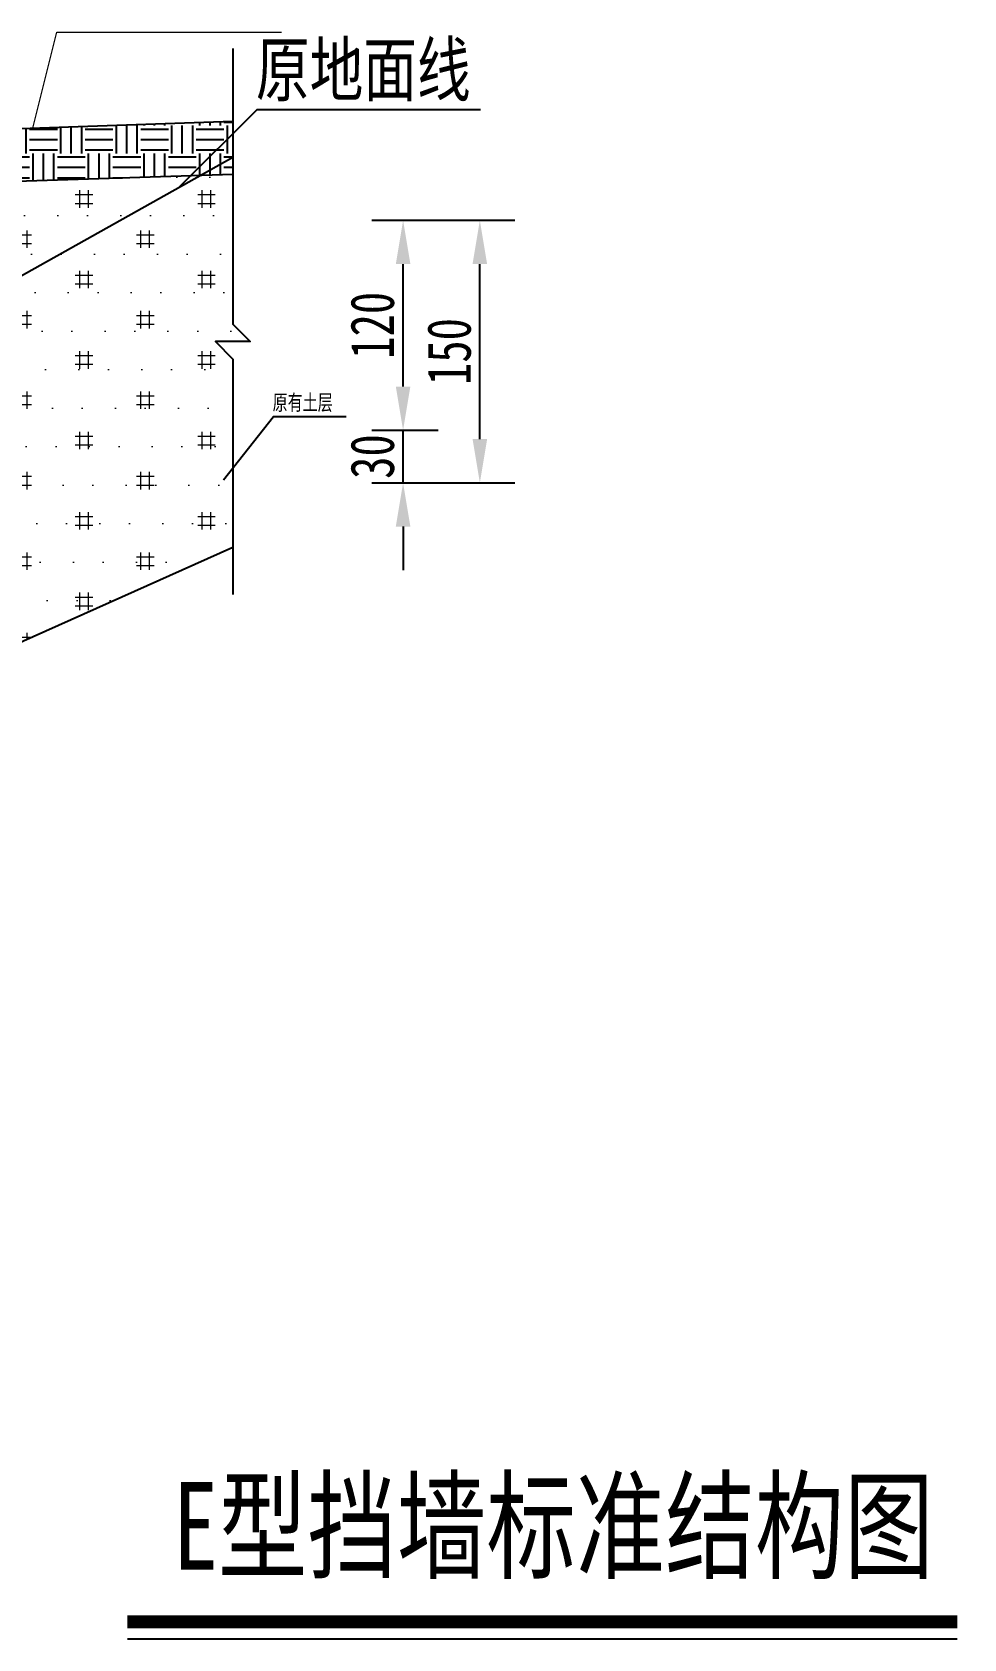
# Model space of a CAD drawing. Extents: x 4283 to 40403, y 1134 to 1764.
# Drawn here: x 4521 to 4574.3, y 1285.7 to 1377.6 of the extents above; entities that cross this region are included whole.
import ezdxf
from ezdxf.enums import TextEntityAlignment as Align

# ---------------------------------------------------------------- set-up
doc = ezdxf.new("R2010")
doc.units = 0
doc.linetypes.add('HIDDEN', pattern=[9.525, 6.35, -3.175])
for name, color, linetype, lineweight in [('0-图案填充 0.09', 8, 'Continuous', 9), ('0-文字 0.15', 7, 'Continuous', 15), ('0-标注 0.09', 4, 'Continuous', 9)]:
    doc.layers.add(name, color=color, linetype=linetype, lineweight=lineweight)
doc.layers.add('THIN', color=7, linetype='Continuous')
doc.styles.add('0-仿宋国标', font='', dxfattribs={"width": 0.75})
doc.styles.add('WMF-宋体0', font='', dxfattribs={"width": 0.707})
doc.styles.get('0-仿宋国标').set_extended_font_data('仿宋_GB2312')
doc.styles.get('WMF-宋体0').set_extended_font_data('NSimSun')
doc.dimstyles.new('@100', dxfattribs={"dimtxt": 2.5, "dimasz": 2.5, "dimexe": 2, "dimexo": 0.6, "dimgap": 0.5, "dimtad": 1, "dimdec": 0, "dimlfac": 10, "dimdsep": 46, "dimtxsty": '0-仿宋国标', "dimcen": 3.5, "dimclrd": 4, "dimclre": 4, "dimclrt": 4, "dimazin": 0, "dimtfac": 1, "dimtdec": 0, "dimtmove": 0, "dimatfit": 3, "dimfxl": 3, "dimfxlon": 1, "dimarcsym": 0})

# ---------------------------------------------------------------- blocks, each defined once
blk = doc.blocks.new('*D71')
at = {"layer": '0-标注 0.09', "color": 4, "lineweight": -2, "transparency": 16777216}
for p, q in [((4542.205, 1357.326), (4542.205, 1359.826)), ((4540.416, 1354.826), (4544.205, 1354.826)), ((4542.205, 1351.826), (4542.205, 1354.826)), ((4540.416, 1351.826), (4544.205, 1351.826)), ((4542.205, 1349.326), (4542.205, 1346.826))]:
    blk.add_line(p, q, dxfattribs=at)
at = {"layer": '0-标注 0.09', "color": 4, "transparency": 16777216}
for points in [[(4541.789, 1357.326), (4542.622, 1357.326), (4542.205, 1354.826)], [(4541.789, 1349.326), (4542.622, 1349.326), (4542.205, 1351.826)]]:
    blk.add_solid(points, dxfattribs=at)
at = {"layer": 'Defpoints', "color": 0}
for p in [(4539.816, 1354.826), (4542.205, 1354.826), (4539.816, 1351.826)]:
    blk.add_point(p, dxfattribs=at)
at = {"layer": '0-标注 0.09', "color": 4, "transparency": 16777216, "insert": (4540.455, 1353.326), "char_height": 2.5, "attachment_point": 5, "rotation": 90, "style": '0-仿宋国标'}
blk.add_mtext('30', dxfattribs=at)
blk = doc.blocks.new('*D72')
at = {"layer": '0-标注 0.09', "color": 4, "lineweight": -2, "transparency": 16777216}
for p, q in [((4540.416, 1366.826), (4544.205, 1366.826)), ((4542.205, 1357.326), (4542.205, 1364.326)), ((4540.416, 1354.826), (4544.205, 1354.826))]:
    blk.add_line(p, q, dxfattribs=at)
at = {"layer": '0-标注 0.09', "color": 4, "transparency": 16777216}
for points in [[(4541.789, 1364.326), (4542.622, 1364.326), (4542.205, 1366.826)], [(4541.789, 1357.326), (4542.622, 1357.326), (4542.205, 1354.826)]]:
    blk.add_solid(points, dxfattribs=at)
at = {"layer": 'Defpoints', "color": 0}
for p in [(4539.816, 1366.826), (4542.205, 1366.826), (4539.816, 1354.826)]:
    blk.add_point(p, dxfattribs=at)
at = {"layer": '0-标注 0.09', "color": 4, "transparency": 16777216, "insert": (4540.455, 1360.826), "char_height": 2.5, "attachment_point": 5, "rotation": 90, "style": '0-仿宋国标'}
blk.add_mtext('120', dxfattribs=at)
blk = doc.blocks.new('*D73')
at = {"layer": '0-标注 0.09', "color": 4, "lineweight": -2, "transparency": 16777216}
for p, q in [((4543.594, 1366.826), (4548.594, 1366.826)), ((4546.594, 1354.326), (4546.594, 1364.326)), ((4543.594, 1351.826), (4548.594, 1351.826))]:
    blk.add_line(p, q, dxfattribs=at)
at = {"layer": '0-标注 0.09', "color": 4, "transparency": 16777216}
for points in [[(4546.177, 1364.326), (4547.011, 1364.326), (4546.594, 1366.826)], [(4546.177, 1354.326), (4547.011, 1354.326), (4546.594, 1351.826)]]:
    blk.add_solid(points, dxfattribs=at)
at = {"layer": 'Defpoints', "color": 0}
for p in [(4539.816, 1366.826), (4546.594, 1366.826), (4539.816, 1351.826)]:
    blk.add_point(p, dxfattribs=at)
at = {"layer": '0-标注 0.09', "color": 4, "transparency": 16777216, "insert": (4544.844, 1359.326), "char_height": 2.5, "attachment_point": 5, "rotation": 90, "style": '0-仿宋国标'}
blk.add_mtext('150', dxfattribs=at)

msp = doc.modelspace()

# ---------------------------------------------------------------- hatches: boundary and pattern name
h = msp.add_hatch()
h.set_pattern_fill('EARTH', color=2, scale=0.25, style=0)
h.set_pattern_definition([(0, (4535.1369, 1029.5337), (1.5875, 1.5875), [1.5875, -1.5875]), (0, (4535.1369, 1030.129), (1.5875, 1.5875), [1.5875, -1.5875]), (0, (4535.1369, 1030.7243), (1.5875, 1.5875), [1.5875, -1.5875]), (90, (4535.3354, 1030.9228), (-1.5875, 1.5875), [1.5875, -1.5875]), (90, (4535.9307, 1030.9228), (-1.5875, 1.5875), [1.5875, -1.5875]), (90, (4536.526, 1030.9228), (-1.5875, 1.5875), [1.5875, -1.5875])])
h.paths.add_polyline_path([(4532.47, 1371.064), (4532.47, 1372.489), (4513.118, 1371.826), (4510.032, 1368.74), (4530.621, 1369.404), (4531.588, 1369.946)])
h.paths.add_polyline_path([(4532.47, 1370.441), (4530.621, 1369.404), (4532.47, 1369.464)], flags=17)
h.paths.add_polyline_path([(4532.47, 1371.064), (4531.588, 1369.946), (4532.47, 1370.441)], flags=17)
at = {"layer": '0-图案填充 0.09'}
h = msp.add_hatch(dxfattribs=at)
h.set_pattern_fill('回填土', color=256, scale=10, style=0, double=1)
h.set_pattern_definition([(0, (-211.54, 390.293), (1.5, 2.2), [0, -1.7, 0, -1.9]), (0, (-212.04, 390.293), (3.5, 2.3), [1, -6]), (0, (-212.04, 390.793), (3.5, 2.3), [1, -6]), (90, (-211.79, 390.043), (-3.5, 2.3), [1, -3.6]), (90, (-211.29, 390.043), (-3.5, 2.3), [1, -3.6])])
h.paths.add_polyline_path([(4532.47, 1348.145), (4532.47, 1358.897), (4531.47, 1359.897), (4533.47, 1359.897), (4532.47, 1360.897), (4532.47, 1369.464), (4530.621, 1369.404), (4504.518, 1354.77), (4504.518, 1351.826), (4499.266, 1351.826), (4477.16, 1339.433), (4477.16, 1323.423)])
h.paths.add_polyline_path([(4499.266, 1351.826), (4494.718, 1351.826), (4477.16, 1351.297), (4477.16, 1339.433)], flags=17)
h.paths.add_polyline_path([(4529.424, 1368.733), (4530.077, 1369.386), (4510.032, 1368.74), (4508.118, 1366.826), (4507.11, 1363.467), (4508.058, 1362.404), (4507.791, 1361.486), (4510.578, 1361.486), (4512.101, 1359.021)], flags=17)
h.paths.add_polyline_path([(4512.101, 1359.021), (4510.578, 1361.486), (4507.791, 1361.486), (4507.524, 1360.567), (4506.03, 1359.865), (4504.518, 1354.826), (4504.518, 1354.77)], flags=17)
h.paths.add_polyline_path([(4512.026, 1356.709), (4521.505, 1356.709), (4521.505, 1361.797), (4512.026, 1361.797)], flags=24)

# ---------------------------------------------------------------- linework, layer by layer
at = {"color": 9}
msp.add_lwpolyline([(4532.47, 1376.655), (4532.47, 1360.897), (4533.47, 1359.897), (4531.47, 1359.897), (4532.47, 1358.897), (4532.47, 1345.437)], dxfattribs=at)
for points in [[(4529.424, 1368.733), (4533.855, 1373.164), (4546.633, 1373.164)], [(4531.936, 1351.995), (4534.792, 1355.613), (4538.951, 1355.613)], [(4477.16, 1323.423), (4532.47, 1348.145)]]:
    msp.add_lwpolyline(points)
at = {"color": 1}
for points in [[(4513.118, 1371.826), (4532.47, 1372.489)], [(4510.032, 1368.74), (4532.47, 1369.464)]]:
    msp.add_lwpolyline(points, dxfattribs=at)
at = {"color": 2, "linetype": 'HIDDEN', "ltscale": 800}
msp.add_lwpolyline([(4477.16, 1339.433), (4532.47, 1370.441)], dxfattribs=at)
at = {"layer": '0-文字 0.15'}
msp.add_lwpolyline([(4521.031, 1372.097), (4522.41, 1377.582), (4535.247, 1377.582)], dxfattribs=at)
at = {"layer": '0-文字 0.15', "lineweight": 50, "const_width": 0.75}
msp.add_lwpolyline([(4526.443, 1286.717), (4573.895, 1286.717)], dxfattribs=at)
at = {"layer": 'THIN'}
msp.add_lwpolyline([(4526.443, 1285.748), (4573.895, 1285.748)], dxfattribs=at)

# ---------------------------------------------------------------- texts
at = {"style": 'WMF-宋体0', "width": 0.707}
msp.add_text('原有土层', height=0.8906, dxfattribs=at).set_placement((4534.747, 1355.972))
at = {"layer": '0-文字 0.15', "style": '0-仿宋国标', "width": 0.75}
msp.add_text('原地面线', height=3, dxfattribs=at).set_placement((4533.792, 1373.949))
msp.add_text('E型挡墙标准结构图', height=5, dxfattribs=at).set_placement((4550.806, 1292.3), align=Align.MIDDLE)

# ---------------------------------------------------------------- dimensions: what is measured, and where the dimension line sits
at = {"layer": '0-标注 0.09'}
for base, p1, picture, middle in [((4542.205, 1366.826), (4539.816, 1354.826), '*D72', (4540.455, 1360.826)), ((4546.594, 1366.826), (4539.816, 1351.826), '*D73', (4544.844, 1359.326))]:
    dim = msp.add_linear_dim(base=base, p1=p1, p2=(4539.816, 1366.826), angle=90, dimstyle='@100', dxfattribs=at)
    dim.commit()
    dim.dimension.update_dxf_attribs({"geometry": picture, "text_midpoint": middle})
dim = msp.add_linear_dim(base=(4542.205, 1354.826), p1=(4539.816, 1351.826), p2=(4539.816, 1354.826), angle=90, dimstyle='@100', dxfattribs=at)
dim.commit()
dim.dimension.update_dxf_attribs({"geometry": '*D71', "text_midpoint": (4542.205, 1353.326), "dimtype": 160})

doc.saveas('drawing.dxf')
